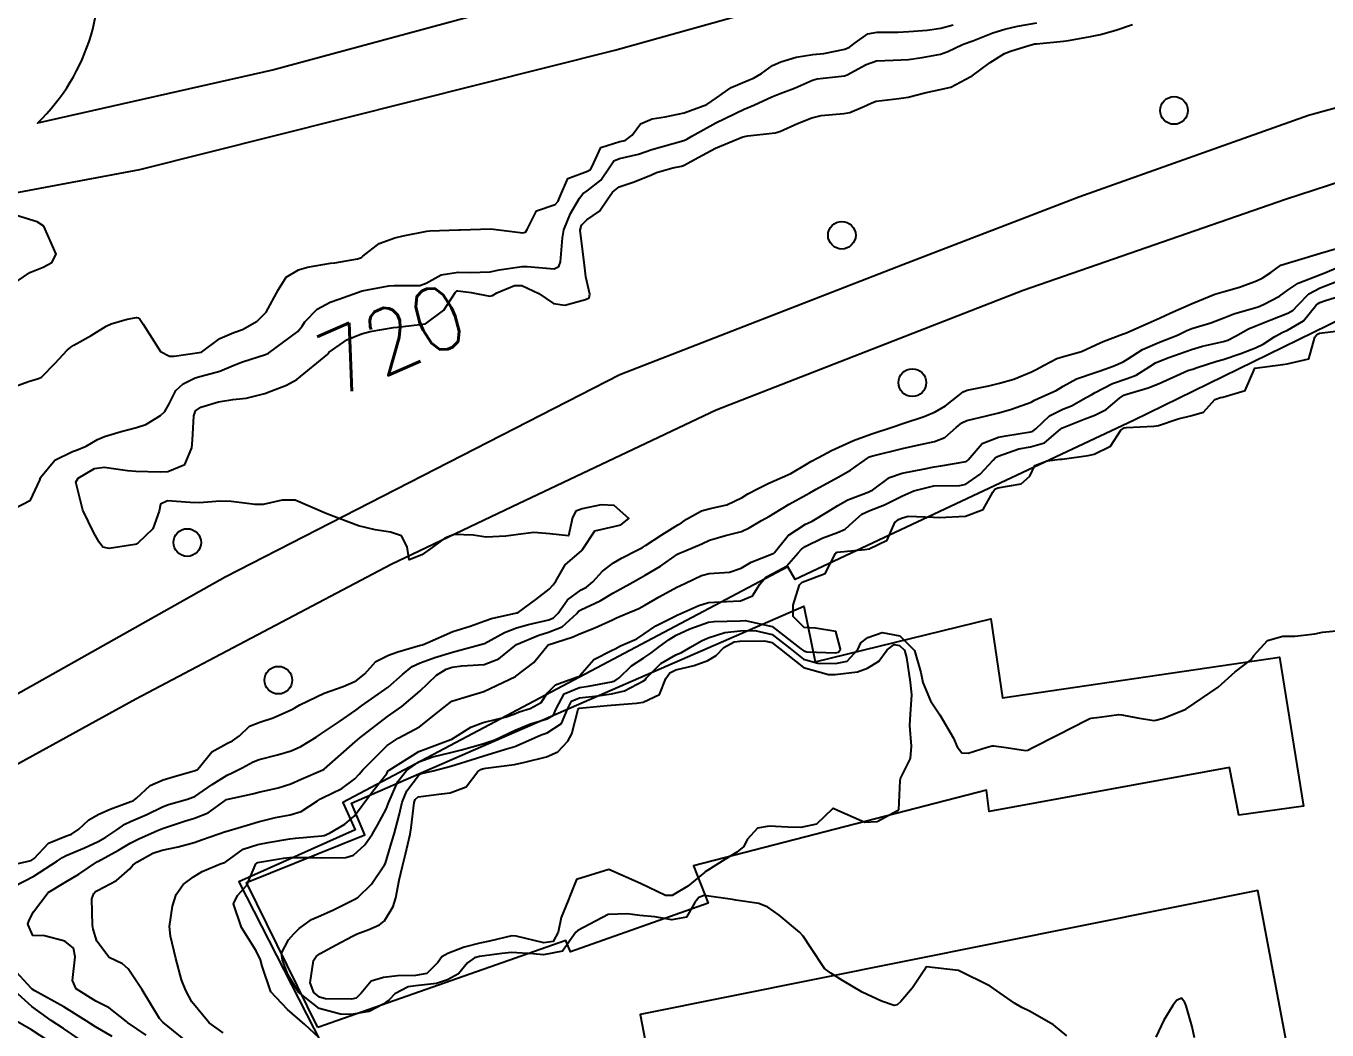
# Model space of a CAD drawing. Header units: metres. Extents: x 286371 to 293043, y 7462578 to 7466404.
# Drawn here: x 291180.2 to 291261.7, y 7463505.9 to 7463568.8 of the extents above; entities that cross this region are included whole.
import ezdxf
from ezdxf.enums import TextEntityAlignment as Align

# ---------------------------------------------------------------- set-up
doc = ezdxf.new("R2010")
doc.units = ezdxf.units.M
doc.header["$MEASUREMENT"] = 0
for name, color, linetype in [('Cotas', 45, 'Continuous'), ('Curvas de Nivel 1m', 11, 'Continuous'), ('Curvas de Nivel 5m', 15, 'Continuous'), ('Divisas', 45, 'Continuous'), ('Edificações', 30, 'Continuous'), ('Linha Férrea', 20, 'Continuous'), ('Postes', 20, 'Continuous'), ('Vias primárias', 230, 'Continuous')]:
    doc.layers.add(name, color=color, linetype=linetype)
doc.styles.add('Style-STANDARD', font='STANDARD.shx')

msp = doc.modelspace()

# ---------------------------------------------------------------- linework, layer by layer
at = {"layer": 'Curvas de Nivel 1m', "flags": 128}
for points, elevation in [([(291179.487, 7463538.579), (291180.527, 7463539.139), (291181.122, 7463540.39), (291181.145, 7463540.533), (291181.15, 7463540.554), (291182.049, 7463541.633), (291183.149, 7463542.173), (291183.413, 7463542.258), (291184.014, 7463542.512), (291184.726, 7463542.936), (291185.163, 7463543.114), (291186.211, 7463543.436), (291187.172, 7463543.692), (291187.753, 7463543.878), (291188.678, 7463544.442), (291188.946, 7463544.68), (291189.194, 7463545.119), (291189.64, 7463545.996), (291190.082, 7463546.421), (291190.846, 7463546.784), (291191.221, 7463546.888), (291192.397, 7463547.217), (291193.232, 7463547.569), (291193.806, 7463547.795), (291195.243, 7463548.256), (291195.436, 7463548.341), (291197.265, 7463549.695), (291197.538, 7463550.032), (291197.715, 7463550.298), (291198.486, 7463551.087), (291199.293, 7463551.542), (291199.834, 7463551.728), (291201.304, 7463552.244), (291202.978, 7463552.55), (291203.31, 7463552.581), (291204.919, 7463552.581), (291205.312, 7463552.721), (291206.249, 7463553.242), (291207.323, 7463553.416), (291208.073, 7463553.393), (291209.324, 7463553.441), (291209.893, 7463553.549), (291211.329, 7463553.774), (291211.645, 7463553.774), (291213.328, 7463553.63), (291213.628, 7463553.761), (291213.722, 7463554.059), (291213.852, 7463555.562), (291213.932, 7463556.056), (291214.35, 7463557.079), (291214.922, 7463558.042), (291215.121, 7463558.316), (291215.401, 7463558.506), (291216.253, 7463559.18), (291216.813, 7463560.014), (291217.06, 7463560.379), (291217.432, 7463560.532), (291218.611, 7463560.812), (291219.441, 7463561.097), (291220.117, 7463561.292), (291221.45, 7463561.653), (291221.647, 7463561.746), (291221.962, 7463561.937), (291223.467, 7463562.756), (291225.232, 7463563.631), (291225.482, 7463563.724), (291225.595, 7463563.76), (291225.828, 7463563.869), (291226.956, 7463564.389), (291227.495, 7463564.601), (291228.392, 7463564.939), (291229.508, 7463565.433), (291229.803, 7463565.516), (291231.513, 7463565.7), (291231.574, 7463565.723), (291231.681, 7463565.782), (291232.876, 7463566.412), (291233.527, 7463566.644), (291234.566, 7463566.701), (291235.529, 7463566.732), (291236.384, 7463566.859), (291237.535, 7463567.072), (291237.991, 7463567.234), (291238.912, 7463567.674), (291239.368, 7463567.846), (291239.548, 7463567.911), (291240.806, 7463568.395), (291241.559, 7463568.636), (291242.362, 7463568.822), (291243.565, 7463569.024)], 719), ([(291179.539, 7463546.25), (291180.403, 7463546.567), (291181.031, 7463546.743), (291181.218, 7463546.843), (291182.062, 7463547.711), (291182.834, 7463548.531), (291183.058, 7463548.716), (291183.249, 7463548.83), (291184.324, 7463549.442), (291185.267, 7463550.021), (291185.583, 7463550.176), (291186.584, 7463550.475), (291187.171, 7463550.57), (291187.275, 7463550.546), (291187.375, 7463550.463), (291187.577, 7463550.152), (291188.67, 7463548.443), (291189.24, 7463548.147), (291189.521, 7463548.149), (291191.244, 7463548.391), (291192.393, 7463549.251), (291193.263, 7463549.624), (291193.811, 7463549.821), (291194.732, 7463550.353), (291195.283, 7463550.912), (291196.065, 7463552.323), (291196.535, 7463553.097), (291197.323, 7463553.565), (291197.888, 7463553.734), (291199.329, 7463553.97), (291199.597, 7463554.004), (291201.001, 7463554.249), (291201.257, 7463554.324), (291201.336, 7463554.404), (291202.378, 7463555.2), (291203.354, 7463555.57), (291203.868, 7463555.695), (291205.361, 7463555.976), (291205.549, 7463555.994), (291207.363, 7463556.061), (291207.449, 7463556.067), (291209.364, 7463556.124), (291211.361, 7463555.884), (291211.54, 7463555.914), (291211.643, 7463556.09), (291212.218, 7463557.246), (291213.388, 7463557.653), (291213.587, 7463557.865), (291213.657, 7463558.06), (291214.18, 7463559.286), (291215.42, 7463559.748), (291215.604, 7463559.849), (291215.7, 7463560.03), (291216.248, 7463561.216), (291217.448, 7463561.6), (291217.78, 7463561.669), (291218.223, 7463561.993), (291218.741, 7463562.71), (291219.47, 7463563.007), (291220.291, 7463563.143), (291221.476, 7463563.398), (291222.886, 7463563.916), (291223.49, 7463564.323), (291224.412, 7463564.979), (291225.508, 7463565.44), (291225.817, 7463565.562), (291226.321, 7463565.862), (291227.009, 7463566.365), (291227.525, 7463566.581), (291228.49, 7463566.87), (291229.533, 7463567.045), (291230.22, 7463567.118), (291231.538, 7463567.379), (291231.822, 7463567.498), (291232.184, 7463567.775), (291232.97, 7463568.346), (291233.554, 7463568.435), (291234.848, 7463568.441), (291235.555, 7463568.487), (291236.687, 7463568.578), (291237.559, 7463568.704), (291238.332, 7463568.913)], 718), ([(291179.304, 7463552.584), (291180.493, 7463553.39), (291181.322, 7463553.724), (291181.854, 7463554.018), (291182.136, 7463554.542), (291181.36, 7463556.303), (291180.952, 7463556.561), (291179.371, 7463557.05)], 717), ([(291178.831, 7463514.593), (291180.739, 7463515.581), (291182.227, 7463516.532), (291182.528, 7463516.757), (291182.759, 7463516.877), (291183.916, 7463517.358), (291184.773, 7463517.752), (291185.252, 7463518.012), (291185.93, 7463518.477), (291186.428, 7463518.831), (291186.792, 7463519.003), (291187.811, 7463519.437), (291188.806, 7463519.914), (291189.178, 7463520.059), (291190.372, 7463520.411), (291190.703, 7463520.519), (291190.817, 7463520.575), (291191.9, 7463521.316), (291192.837, 7463521.897), (291193.152, 7463522.057), (291193.777, 7463522.36), (291194.467, 7463522.733), (291194.852, 7463522.888), (291196.002, 7463523.182), (291196.861, 7463523.436), (291197.465, 7463523.705), (291198.42, 7463524.291), (291198.69, 7463524.474), (291198.879, 7463524.596), (291199.877, 7463525.257), (291200.9, 7463525.986), (291201.27, 7463526.249), (291202.922, 7463527.417), (291203.833, 7463528.211), (291204.436, 7463528.707), (291204.945, 7463528.951), (291205.85, 7463529.281), (291206.956, 7463529.619), (291208.879, 7463530.126), (291208.965, 7463530.161), (291210.229, 7463530.852), (291210.98, 7463531.136), (291211.714, 7463531.353), (291212.988, 7463531.642), (291213.288, 7463531.761), (291213.57, 7463532.056), (291214.156, 7463532.898), (291215.016, 7463533.508), (291215.358, 7463533.69), (291215.753, 7463534.024), (291216.36, 7463534.689), (291217.042, 7463535.205), (291217.553, 7463535.49), (291218.489, 7463535.983), (291218.859, 7463536.175), (291219.059, 7463536.287), (291220.079, 7463536.949), (291221.079, 7463537.586), (291221.302, 7463537.72), (291221.621, 7463537.936), (291222.551, 7463538.463), (291223.094, 7463538.606), (291224.156, 7463538.841), (291225.105, 7463539.302), (291225.471, 7463539.517), (291226.114, 7463539.869), (291226.781, 7463540.197), (291227.121, 7463540.337), (291228.157, 7463540.81), (291229.137, 7463541.383), (291229.412, 7463541.548), (291229.879, 7463541.813), (291230.702, 7463542.25), (291231.154, 7463542.459), (291232.076, 7463542.865), (291233.166, 7463543.259), (291234.633, 7463543.735), (291235.177, 7463543.924), (291236.508, 7463544.381), (291237.188, 7463544.654), (291237.839, 7463545.04), (291238.643, 7463545.673), (291238.953, 7463545.923), (291239.209, 7463546.013), (291240.558, 7463546.301), (291241.216, 7463546.454), (291242.125, 7463546.716), (291243.228, 7463547.176), (291243.512, 7463547.318), (291244.022, 7463547.593), (291244.823, 7463547.998), (291245.242, 7463548.132), (291246.352, 7463548.453), (291247.254, 7463548.866), (291247.716, 7463549.079), (291248.932, 7463549.519), (291249.177, 7463549.604), (291249.266, 7463549.645), (291250.544, 7463550.226), (291251.28, 7463550.546), (291251.923, 7463550.837), (291253.294, 7463551.454), (291254.708, 7463552.029), (291255.306, 7463552.196), (291256.257, 7463552.463), (291257.316, 7463552.862), (291257.678, 7463553.029), (291258.213, 7463553.381), (291258.856, 7463553.846), (291259.334, 7463554.003), (291260.375, 7463554.312), (291261.343, 7463554.607), (291263.194, 7463555.14)], 721), ([(291187.77, 7463505.629), (291186.603, 7463506.419), (291186.576, 7463506.438), (291186.536, 7463506.466), (291185.463, 7463507.334), (291184.623, 7463507.759), (291183.382, 7463508.523), (291183.167, 7463509.049), (291183.33, 7463510.521), (291183.22, 7463511.072), (291182.679, 7463511.514), (291181.395, 7463511.842), (291180.683, 7463511.855), (291180.361, 7463512.569), (291180.439, 7463512.828), (291180.706, 7463513.349), (291181.641, 7463514.546), (291182.734, 7463515.219), (291183.548, 7463515.706), (291184.728, 7463516.495), (291184.746, 7463516.502), (291186.033, 7463517.207), (291186.772, 7463517.641), (291187.311, 7463517.921), (291188.493, 7463518.439), (291188.695, 7463518.527), (291188.786, 7463518.564), (291190.183, 7463519.024), (291190.796, 7463519.202), (291191.65, 7463519.543), (291192.814, 7463520.374), (291194.436, 7463520.734), (291194.821, 7463520.834), (291196.041, 7463521.112), (291196.83, 7463521.362), (291197.477, 7463521.662), (291198.843, 7463522.231), (291198.877, 7463522.25), (291198.927, 7463522.283), (291200.87, 7463523.996), (291201.164, 7463524.25), (291202.895, 7463525.588), (291203.79, 7463526.211), (291204.919, 7463527.164), (291205.952, 7463528.179), (291206.567, 7463528.543), (291206.942, 7463528.668), (291207.552, 7463528.761), (291208.945, 7463528.846), (291209.862, 7463529.2), (291210.964, 7463530.094), (291212.362, 7463530.684), (291212.976, 7463530.863), (291213.826, 7463531.207), (291214.742, 7463532.038), (291214.86, 7463532.173), (291214.998, 7463532.265), (291216.202, 7463532.82), (291217.013, 7463533.297), (291217.459, 7463533.556), (291218.253, 7463533.986), (291218.744, 7463534.263), (291219.031, 7463534.423), (291220, 7463534.999), (291221.051, 7463535.739), (291221.181, 7463535.813), (291221.503, 7463535.938), (291222.581, 7463536.401), (291223.065, 7463536.621), (291224.056, 7463536.913), (291225.073, 7463537.178), (291225.552, 7463537.402), (291226.32, 7463537.866), (291226.813, 7463538.134), (291227.091, 7463538.299), (291228.052, 7463538.888), (291229.109, 7463539.472), (291229.337, 7463539.594), (291229.743, 7463539.815), (291230.627, 7463540.297), (291231.126, 7463540.562), (291231.9, 7463541.015), (291232.965, 7463541.767), (291233.075, 7463541.836), (291233.145, 7463541.86), (291233.287, 7463541.903), (291235.153, 7463542.36), (291235.994, 7463542.555), (291237.161, 7463542.795), (291237.793, 7463543.057), (291238.504, 7463543.674), (291238.868, 7463543.979), (291239.181, 7463544.129), (291240.421, 7463544.41), (291241.189, 7463544.6), (291241.976, 7463544.839), (291243.199, 7463545.276), (291243.418, 7463545.384), (291243.875, 7463545.594), (291244.784, 7463546.008), (291245.215, 7463546.272), (291246.048, 7463546.736), (291247.228, 7463547.134), (291247.539, 7463547.23), (291248.336, 7463547.528), (291248.962, 7463547.795), (291249.241, 7463547.968), (291250.188, 7463548.562), (291251.257, 7463549.026), (291252.368, 7463549.468), (291252.968, 7463549.76), (291253.271, 7463549.887), (291254.469, 7463550.243), (291255.281, 7463550.547), (291255.908, 7463550.792), (291257.291, 7463551.202), (291257.438, 7463551.246), (291257.768, 7463551.387), (291258.769, 7463551.906), (291259.308, 7463552.297), (291259.939, 7463552.731), (291261.323, 7463553.27), (291261.497, 7463553.331), (291263.336, 7463554.105)], 722), ([(291190.583, 7463504.997), (291188.811, 7463506.431), (291188.607, 7463506.662), (291187.522, 7463508.451), (291186.654, 7463509.774), (291186.282, 7463510.096), (291185.445, 7463510.483), (291184.679, 7463511.504), (291184.455, 7463512.264), (291184.404, 7463512.5), (291184.372, 7463514.155), (291184.49, 7463514.498), (291184.608, 7463514.614), (291184.727, 7463514.678), (291185.913, 7463515.3), (291186.748, 7463516.036), (291186.945, 7463516.268), (291187.182, 7463516.458), (291188.185, 7463517.021), (291188.766, 7463517.212), (291189.772, 7463517.417), (291190.773, 7463517.698), (291191.298, 7463517.874), (291192.741, 7463518.375), (291192.772, 7463518.387), (291194.305, 7463518.838), (291194.794, 7463518.978), (291195.866, 7463519.26), (291196.801, 7463519.426), (291197.484, 7463519.624), (291198.498, 7463520.289), (291198.686, 7463520.416), (291198.817, 7463520.481), (291200.021, 7463521.072), (291200.835, 7463521.667), (291201.117, 7463521.973), (291201.349, 7463522.247), (291202.867, 7463523.76), (291203.562, 7463524.214), (291204.885, 7463524.928), (291206.439, 7463526.171), (291206.91, 7463526.532), (291207.459, 7463526.7), (291208.919, 7463527.152), (291210.904, 7463528.095), (291210.923, 7463528.106), (291212.062, 7463528.963), (291212.964, 7463530.064), (291214.455, 7463530.559), (291214.975, 7463530.782), (291215.868, 7463531.134), (291216.989, 7463531.643), (291217.225, 7463531.766), (291217.768, 7463531.993), (291218.626, 7463532.353), (291219.003, 7463532.545), (291219.9, 7463533.072), (291221.02, 7463533.687), (291221.193, 7463533.771), (291221.559, 7463533.936), (291222.55, 7463534.403), (291223.033, 7463534.532), (291224.316, 7463534.614), (291225.039, 7463534.861), (291225.68, 7463535.239), (291227.053, 7463535.792), (291227.093, 7463535.814), (291227.126, 7463535.853), (291227.992, 7463536.919), (291229.081, 7463537.62), (291229.221, 7463537.683), (291229.481, 7463537.818), (291230.485, 7463538.412), (291231.099, 7463538.798), (291231.733, 7463539.157), (291233.113, 7463539.683), (291233.171, 7463539.706), (291233.261, 7463539.762), (291234.329, 7463540.543), (291235.13, 7463540.827), (291236.523, 7463541.095), (291237.137, 7463541.21), (291237.554, 7463541.272), (291239.143, 7463541.562), (291239.21, 7463541.597), (291239.26, 7463541.663), (291240.131, 7463542.679), (291241.166, 7463543.083), (291241.628, 7463543.167), (291243.171, 7463543.403), (291243.323, 7463543.451), (291243.5, 7463543.6), (291244.358, 7463544.415), (291245.193, 7463544.822), (291245.729, 7463545.034), (291246.659, 7463545.553), (291247.001, 7463545.753), (291247.209, 7463545.868), (291248.314, 7463546.432), (291249.223, 7463546.751), (291249.779, 7463546.953), (291250.651, 7463547.493), (291250.997, 7463547.729), (291251.239, 7463547.843), (291251.825, 7463548.058), (291253.251, 7463548.573), (291253.931, 7463548.768), (291255.259, 7463549.063), (291255.525, 7463549.155), (291256.011, 7463549.413), (291256.815, 7463549.857), (291257.274, 7463550.056), (291258.227, 7463550.433), (291259.286, 7463550.836), (291259.621, 7463551.028), (291259.905, 7463551.355), (291260.593, 7463552.057), (291261.31, 7463552.428), (291263.157, 7463553.133)], 723), ([(291192.595, 7463505.768), (291191.71, 7463506.388), (291190.624, 7463507.713), (291190.251, 7463508.41), (291189.978, 7463509.08), (291189.641, 7463510.42), (291189.287, 7463511.824), (291189.226, 7463512.426), (291189.432, 7463513.705), (291189.645, 7463514.421), (291190.092, 7463515.056), (291190.741, 7463515.536), (291191.273, 7463515.87), (291192.478, 7463516.379), (291192.696, 7463516.435), (291192.756, 7463516.472), (291193.858, 7463517.268), (291194.772, 7463517.573), (291195.416, 7463517.693), (291196.778, 7463517.925), (291197.12, 7463517.968), (291198.781, 7463518.11), (291198.929, 7463518.135), (291199.262, 7463518.277), (291200.21, 7463518.846), (291200.8, 7463519.328), (291201.206, 7463519.85), (291201.47, 7463520.245), (291202.05, 7463521.011), (291202.841, 7463522.016), (291202.918, 7463522.148), (291202.985, 7463522.222), (291204.862, 7463523.397), (291206.849, 7463524.14), (291206.874, 7463524.149), (291206.919, 7463524.164), (291208.118, 7463524.914), (291208.89, 7463525.2), (291210.339, 7463525.549), (291210.899, 7463525.778), (291211.128, 7463525.864), (291211.828, 7463526.081), (291212.52, 7463526.46), (291212.919, 7463527.071), (291213.413, 7463527.571), (291214.73, 7463528.038), (291214.889, 7463528.081), (291214.936, 7463528.147), (291215.816, 7463529.157), (291216.96, 7463529.727), (291217.145, 7463529.818), (291217.488, 7463529.997), (291218.5, 7463530.452), (291218.976, 7463530.754), (291219.695, 7463531.252), (291220.994, 7463531.911), (291221.02, 7463531.918), (291221.079, 7463531.943), (291222.385, 7463532.542), (291223.006, 7463532.724), (291224.119, 7463532.786), (291225.008, 7463532.818), (291225.745, 7463533.141), (291226.213, 7463533.867), (291226.581, 7463534.311), (291227.034, 7463534.54), (291227.881, 7463535.002), (291228.623, 7463535.831), (291228.822, 7463536.064), (291229.06, 7463536.225), (291230.125, 7463536.751), (291231.074, 7463537.114), (291231.548, 7463537.317), (291232.049, 7463537.78), (291232.609, 7463538.254), (291233.095, 7463538.476), (291234.013, 7463538.839), (291235.109, 7463539.38), (291235.861, 7463539.72), (291237.119, 7463540.02), (291238.737, 7463540.053), (291239.121, 7463540.13), (291240.02, 7463540.761), (291240.821, 7463541.639), (291240.983, 7463541.801), (291241.148, 7463541.886), (291242.432, 7463542.339), (291243.157, 7463542.474), (291244.036, 7463542.716), (291245.05, 7463543.576), (291245.114, 7463543.636), (291245.175, 7463543.668), (291246.539, 7463544.198), (291247.188, 7463544.455), (291247.91, 7463544.817), (291248.738, 7463545.521), (291249.011, 7463545.713), (291249.208, 7463545.78), (291250.546, 7463546.162), (291251.218, 7463546.445), (291253.024, 7463547.251), (291253.232, 7463547.31), (291253.34, 7463547.345), (291253.603, 7463547.449), (291254.835, 7463547.836), (291255.242, 7463547.945), (291256.339, 7463548.317), (291257.253, 7463548.676), (291257.748, 7463548.895), (291258.48, 7463549.376), (291258.983, 7463549.654), (291259.27, 7463549.774), (291260.262, 7463550.367), (291261.066, 7463551.338), (291261.178, 7463551.454), (291261.297, 7463551.517), (291261.591, 7463551.621), (291263.307, 7463552.167)], 724), ([(291245.438, 7463505.572), (291244.604, 7463506.269), (291243.1, 7463507.124), (291242.62, 7463507.346), (291242.157, 7463507.621), (291240.64, 7463508.681), (291238.654, 7463509.674), (291236.657, 7463509.899), (291236.563, 7463509.799), (291236.522, 7463509.706), (291235.779, 7463508.575), (291235.044, 7463507.728), (291234.825, 7463507.527), (291234.62, 7463507.471), (291233.827, 7463507.746), (291232.632, 7463508.315), (291231.391, 7463509.035), (291230.65, 7463509.494), (291230.267, 7463509.8), (291229.405, 7463511.082), (291228.923, 7463511.821), (291228.688, 7463512.081), (291227.42, 7463513.127), (291226.711, 7463513.64), (291226.154, 7463513.863), (291224.717, 7463514.082), (291224.491, 7463514.114), (291222.721, 7463514.375), (291222.388, 7463514.251), (291222.149, 7463513.923), (291221.619, 7463513.011), (291220.698, 7463512.842), (291219.634, 7463513.026), (291218.701, 7463513.122), (291217.924, 7463513.212), (291216.702, 7463513.18), (291214.814, 7463512.17), (291214.684, 7463512.067), (291213.845, 7463510.878), (291212.663, 7463510.648), (291212.024, 7463510.724), (291210.664, 7463510.797), (291210.043, 7463510.734), (291208.66, 7463510.555), (291208.334, 7463510.466), (291207.893, 7463510.146), (291207.328, 7463509.47), (291206.638, 7463509.095), (291205.958, 7463508.855), (291204.634, 7463508.702), (291204.177, 7463508.657), (291203.357, 7463508.213), (291202.997, 7463507.84), (291202.614, 7463507.552), (291201.737, 7463507.112), (291200.607, 7463506.92), (291199.939, 7463506.933), (291198.614, 7463507.285), (291197.318, 7463508.304), (291196.651, 7463509.415), (291196.304, 7463510.32), (291196.241, 7463510.751), (291196.683, 7463511.585), (291197.022, 7463511.977), (291197.365, 7463512.304), (291198.135, 7463512.86), (291198.707, 7463513.121), (291199.507, 7463513.477), (291200.721, 7463514.07), (291200.843, 7463514.132), (291201.033, 7463514.25), (291201.897, 7463515.076), (291202.663, 7463516.226), (291202.699, 7463516.281), (291202.757, 7463516.403), (291203.191, 7463517.805), (291203.312, 7463518.217), (291203.624, 7463519.39), (291203.806, 7463520.21), (291204.1, 7463520.93), (291204.84, 7463521.894), (291205.018, 7463522.015), (291205.742, 7463522.181), (291206.849, 7463522.461), (291208.141, 7463522.859), (291208.858, 7463523.093), (291210.287, 7463523.528), (291210.868, 7463523.71), (291211.716, 7463524.082), (291212.513, 7463524.436), (291212.882, 7463524.565), (291213.793, 7463525.149), (291214.162, 7463526.046), (291214.411, 7463526.543), (291214.915, 7463526.741), (291216.055, 7463526.88), (291216.919, 7463526.99), (291217.735, 7463527.18), (291218.932, 7463527.808), (291219.024, 7463527.882), (291219.096, 7463527.972), (291220.011, 7463528.896), (291220.957, 7463529.449), (291221.3, 7463529.598), (291221.875, 7463529.931), (291222.561, 7463530.33), (291222.973, 7463530.516), (291224.028, 7463530.849), (291224.98, 7463530.944), (291225.893, 7463530.958), (291226.977, 7463530.716), (291228.111, 7463529.837), (291228.954, 7463529.168), (291229.838, 7463528.924), (291230.951, 7463528.894), (291231.687, 7463529.049), (291232.342, 7463529.774), (291232.549, 7463530.192), (291232.975, 7463530.522), (291233.882, 7463530.849), (291234.978, 7463530.639), (291235.899, 7463529.72), (291236.307, 7463528.344), (291236.42, 7463527.712), (291236.907, 7463526.56), (291237.492, 7463525.695), (291238.341, 7463524.213), (291238.575, 7463523.679), (291238.859, 7463523.309), (291239.253, 7463523.274), (291240.463, 7463523.65), (291240.771, 7463523.74), (291240.866, 7463523.749), (291241.651, 7463523.633), (291242.862, 7463523.452), (291243, 7463523.474), (291243.273, 7463523.608), (291244.877, 7463524.437), (291246.718, 7463525.375), (291246.893, 7463525.45), (291246.97, 7463525.467), (291247.483, 7463525.536), (291248.71, 7463525.704), (291248.897, 7463525.694), (291249.866, 7463525.5), (291250.892, 7463525.337), (291251.024, 7463525.35), (291251.489, 7463525.476), (291252.903, 7463526.038), (291254.924, 7463527.424), (291255.978, 7463528.369), (291256.95, 7463529.114), (291257.079, 7463529.266), (291257.148, 7463529.392), (291258.011, 7463530.336), (291258.973, 7463530.603), (291259.72, 7463530.606), (291260.976, 7463530.765), (291261.45, 7463530.854), (291262.98, 7463531.009)], 726), ([(291185.638, 7463505.532), (291184.599, 7463506.144), (291184.015, 7463506.513), (291182.617, 7463507.39), (291180.79, 7463508.404), (291180.633, 7463508.5), (291180.563, 7463508.566), (291179.659, 7463509.569)], 721), ([(291253.445, 7463505.452), (291253.298, 7463506.144), (291252.921, 7463507.458), (291252.842, 7463507.675), (291252.631, 7463507.928), (291252.313, 7463507.785), (291252.084, 7463507.473), (291251.529, 7463506.562), (291251.01, 7463505.488)], 726), ([(291182.223, 7463504.896), (291180.595, 7463505.956), (291179.507, 7463506.581)], 719)]:
    msp.add_lwpolyline(points, dxfattribs=dict(at, elevation=elevation))
at = {"layer": 'Curvas de Nivel 1m', "elevation": 727, "flags": 128}
msp.add_lwpolyline([(291234.969, 7463530.034), (291235.277, 7463529.73), (291235.41, 7463529.273), (291235.621, 7463527.724), (291235.712, 7463526.928), (291235.629, 7463525.723), (291235.593, 7463525.014), (291235.689, 7463523.722), (291235.626, 7463522.949), (291235.034, 7463521.731), (291234.983, 7463521.581), (291234.889, 7463519.733), (291234.856, 7463519.681), (291234.803, 7463519.652), (291233.569, 7463518.976), (291232.792, 7463518.939), (291230.857, 7463519.794), (291230.804, 7463519.815), (291230.785, 7463519.815), (291230.775, 7463519.795), (291229.762, 7463518.837), (291228.786, 7463518.623), (291227.976, 7463518.646), (291226.787, 7463518.712), (291226.064, 7463518.586), (291225.414, 7463517.875), (291225.211, 7463517.434), (291224.762, 7463517.088), (291224.019, 7463516.631), (291222.893, 7463515.912), (291222.797, 7463515.86), (291222.743, 7463515.819), (291221.706, 7463514.953), (291220.72, 7463514.364), (291220.304, 7463514.367), (291218.731, 7463515.123), (291216.744, 7463516.004), (291214.734, 7463515.366), (291214.345, 7463514.427), (291214.197, 7463514.052), (291213.766, 7463512.991), (291213.59, 7463512.061), (291213.26, 7463511.481), (291212.674, 7463511.403), (291210.955, 7463511.825), (291210.68, 7463511.835), (291209.284, 7463511.516), (291208.673, 7463511.392), (291207.7, 7463511.122), (291206.665, 7463510.735), (291206.295, 7463510.536), (291206.047, 7463510.174), (291205.356, 7463509.478), (291204.647, 7463509.358), (291203.517, 7463509.341), (291202.644, 7463509.235), (291201.868, 7463509.007), (291201.236, 7463508.245), (291200.931, 7463507.947), (291200.627, 7463507.882), (291199.01, 7463507.895), (291198.628, 7463507.991), (291198.276, 7463508.29), (291198.044, 7463508.892), (291198.262, 7463510.29), (291198.414, 7463510.542), (291198.671, 7463510.734), (291199.664, 7463511.285), (291200.688, 7463511.821), (291200.983, 7463511.957), (291201.711, 7463512.239), (291202.396, 7463512.532), (291202.702, 7463512.776), (291203.255, 7463513.677), (291203.413, 7463514.214), (291203.627, 7463515.325), (291203.823, 7463516.208), (291204.007, 7463516.964), (291204.306, 7463518.202), (291204.378, 7463518.613), (291204.564, 7463520.198), (291204.629, 7463520.385), (291204.819, 7463520.545), (291206.262, 7463520.734), (291206.823, 7463520.793), (291207.813, 7463521.166), (291208.543, 7463522.139), (291208.728, 7463522.254), (291208.846, 7463522.295), (291209.056, 7463522.339), (291210.851, 7463522.577), (291211.491, 7463522.729), (291212.859, 7463523.064), (291213.553, 7463523.365), (291214.193, 7463524.045), (291214.435, 7463524.486), (291214.836, 7463526.035), (291214.86, 7463526.08), (291214.905, 7463526.1), (291216.653, 7463526.263), (291216.908, 7463526.284), (291218.487, 7463526.405), (291218.911, 7463526.468), (291219.924, 7463526.954), (291220.324, 7463527.954), (291220.565, 7463528.325), (291220.942, 7463528.499), (291222.102, 7463528.771), (291222.952, 7463529.088), (291223.47, 7463529.393), (291223.964, 7463529.899), (291224.603, 7463530.256), (291224.97, 7463530.309), (291226.51, 7463530.322), (291226.969, 7463530.216), (291227.444, 7463529.847), (291228.946, 7463528.654), (291230.521, 7463528.22), (291230.94, 7463528.214), (291232.331, 7463528.386), (291232.947, 7463528.608), (291233.664, 7463529.043), (291234.191, 7463529.746), (291234.622, 7463530.087)], close=True, dxfattribs=at)
at = {"layer": 'Curvas de Nivel 5m', "flags": 128}
for points, elevation in [([(291178.747, 7463516.149), (291180.578, 7463516.558), (291180.756, 7463516.685), (291181.659, 7463517.652), (291182.778, 7463518.106), (291183.088, 7463518.211), (291183.559, 7463518.513), (291184.179, 7463519.118), (291184.798, 7463519.453), (291185.508, 7463519.779), (291186.811, 7463520.249), (291186.967, 7463520.307), (291187.175, 7463520.459), (291188.013, 7463521.26), (291188.832, 7463521.619), (291189.469, 7463521.791), (291190.841, 7463522.193), (291190.983, 7463522.261), (291191.122, 7463522.4), (291191.89, 7463523.358), (291192.867, 7463523.914), (291193.185, 7463524.054), (291193.626, 7463524.363), (291194.253, 7463524.984), (291194.887, 7463525.23), (291195.734, 7463525.489), (291196.9, 7463526.016), (291197.092, 7463526.121), (291197.402, 7463526.307), (291198.915, 7463527.043), (291200.115, 7463527.459), (291200.927, 7463527.81), (291201.461, 7463528.247), (291202.152, 7463529.031), (291202.952, 7463529.419), (291203.532, 7463529.64), (291204.962, 7463530.05), (291205.076, 7463530.079), (291205.369, 7463530.188), (291206.975, 7463530.901), (291208.074, 7463531.236), (291208.986, 7463531.566), (291209.395, 7463531.711), (291210.994, 7463532.068), (291211.016, 7463532.072), (291211.079, 7463532.093), (291212.183, 7463532.9), (291213.016, 7463533.56), (291213.26, 7463533.821), (291213.427, 7463534.058), (291214.016, 7463535.073), (291215.053, 7463535.986), (291215.083, 7463536.004), (291215.099, 7463536.034), (291215.876, 7463537.219), (291217.076, 7463537.485), (291217.5, 7463537.576), (291218.007, 7463537.991), (291217.096, 7463538.807), (291216.273, 7463538.84), (291215.092, 7463538.592), (291214.684, 7463538.447), (291214.488, 7463538.043), (291214.227, 7463536.887), (291213.068, 7463537.026), (291212.05, 7463537.099), (291211.067, 7463536.99), (291210.296, 7463536.875), (291209.064, 7463536.806), (291208.257, 7463536.945), (291207.066, 7463536.972), (291206.473, 7463536.754), (291205.684, 7463536.175), (291205.047, 7463535.714), (291204.242, 7463535.4), (291204.121, 7463536.203), (291203.758, 7463536.904), (291203.068, 7463537.129), (291202.115, 7463537.278), (291201.073, 7463537.513), (291199.084, 7463538.284), (291197.1, 7463539.123), (291196.298, 7463539.129), (291195.095, 7463538.867), (291194.59, 7463538.856), (291193.104, 7463539.052), (291192.417, 7463539.072), (291191.102, 7463538.961), (291190.53, 7463538.986), (291189.104, 7463539.096), (291188.669, 7463538.872), (291188.577, 7463538.442), (291188.194, 7463537.331), (291187.273, 7463536.461), (291187.148, 7463536.378), (291187.062, 7463536.348), (291185.451, 7463536.095), (291185.06, 7463536.193), (291184.82, 7463536.498), (291184.485, 7463537.091), (291183.812, 7463538.514), (291183.375, 7463540.266), (291183.512, 7463540.519), (291184.527, 7463541.109), (291185.135, 7463541.199), (291186.606, 7463540.998), (291187.131, 7463540.947), (291188.66, 7463540.913), (291189.131, 7463540.922), (291190.187, 7463541.371), (291190.629, 7463542.412), (291190.682, 7463542.891), (291190.756, 7463544.411), (291190.867, 7463544.731), (291191.192, 7463544.952), (291192.301, 7463545.285), (291193.2, 7463545.441), (291194.04, 7463545.524), (291195.206, 7463545.804), (291195.589, 7463545.958), (291196.559, 7463546.324), (291197.22, 7463546.696), (291199.152, 7463548.276), (291199.194, 7463548.326), (291199.246, 7463548.392), (291200.34, 7463549.176), (291201.264, 7463549.556), (291201.808, 7463549.694), (291203.27, 7463549.944), (291203.514, 7463549.967), (291205.274, 7463550.184), (291206.425, 7463551.029), (291207.151, 7463552.157), (291207.227, 7463552.234), (291207.305, 7463552.243), (291208.14, 7463552.142), (291209.301, 7463551.917), (291209.476, 7463551.947), (291209.748, 7463552.118), (291210.845, 7463552.568), (291211.311, 7463552.568), (291212.371, 7463552.078), (291213.295, 7463551.453), (291214.003, 7463551.341), (291215.297, 7463551.693), (291215.53, 7463551.801), (291215.566, 7463552.031), (291215.32, 7463553.113), (291215.199, 7463554.036), (291215.181, 7463554.193), (291214.961, 7463556.04), (291215.044, 7463556.365), (291215.374, 7463556.69), (291216.175, 7463557.23), (291216.684, 7463558.015), (291216.979, 7463558.433), (291217.405, 7463558.763), (291218.337, 7463559.063), (291219.417, 7463559.499), (291219.744, 7463559.645), (291220.755, 7463559.954), (291221.312, 7463560.06), (291221.426, 7463560.096), (291222.618, 7463560.746), (291223.443, 7463561.189), (291225.151, 7463561.881), (291225.455, 7463561.946), (291227.166, 7463562.142), (291227.46, 7463562.221), (291228.571, 7463562.725), (291229.473, 7463563.088), (291230.055, 7463563.226), (291231.477, 7463563.344), (291231.847, 7463563.411), (291232.678, 7463563.767), (291233.224, 7463564.023), (291233.49, 7463564.128), (291234.926, 7463564.299), (291235.494, 7463564.369), (291236.552, 7463564.654), (291237.501, 7463564.853), (291238.177, 7463565.008), (291239.429, 7463565.666), (291239.483, 7463565.697), (291239.515, 7463565.715), (291240.633, 7463566.542), (291241.536, 7463567.099), (291241.91, 7463567.256), (291243.058, 7463567.612), (291243.446, 7463567.705), (291243.546, 7463567.717), (291245.241, 7463567.878), (291245.541, 7463567.927), (291246.923, 7463568.177), (291247.549, 7463568.297), (291248.513, 7463568.572), (291249.555, 7463568.926)], 720), ([(291198.582, 7463505.469), (291197.706, 7463506.298), (291196.618, 7463507.233), (291195.59, 7463508.33), (291195.047, 7463509.95), (291194.938, 7463510.34), (291194.673, 7463510.91), (291193.74, 7463512.359), (291193.242, 7463513.841), (291193.501, 7463514.363), (291194.076, 7463515.012), (291194.643, 7463516.346), (291194.696, 7463516.405), (291194.755, 7463516.426), (291196.37, 7463516.71), (291196.761, 7463516.746), (291198.31, 7463516.742), (291198.761, 7463516.732), (291200.275, 7463516.748), (291200.764, 7463516.904), (291201.467, 7463517.551), (291201.942, 7463518.237), (291202.256, 7463518.768), (291202.807, 7463519.768), (291202.928, 7463520.107), (291202.97, 7463520.222), (291203.535, 7463521.512), (291204.073, 7463522.206), (291204.852, 7463522.747), (291205.735, 7463523.059), (291206.861, 7463523.317), (291207.529, 7463523.49), (291208.87, 7463523.859), (291209.604, 7463524.12), (291210.884, 7463524.725), (291211.848, 7463525.122), (291212.894, 7463525.424), (291213.291, 7463525.665), (291213.46, 7463526.056), (291213.963, 7463527.004), (291214.924, 7463527.392), (291215.48, 7463527.471), (291216.93, 7463527.753), (291217.123, 7463527.81), (291217.395, 7463527.998), (291218.178, 7463528.754), (291218.953, 7463529.257), (291219.381, 7463529.544), (291219.938, 7463529.96), (291220.527, 7463530.395), (291220.975, 7463530.676), (291221.835, 7463531.078), (291222.988, 7463531.48), (291223.359, 7463531.538), (291224.989, 7463531.576), (291225.286, 7463531.584), (291226.985, 7463531.218), (291228.782, 7463529.827), (291228.962, 7463529.684), (291229.152, 7463529.631), (291230.961, 7463529.568), (291231.148, 7463529.605), (291231.26, 7463529.79), (291230.981, 7463530.911), (291229.694, 7463531.104), (291228.984, 7463531.155), (291228.308, 7463531.835), (291228.292, 7463532.548), (291228.707, 7463533.829), (291228.865, 7463533.988), (291229.028, 7463534.058), (291230.311, 7463534.53), (291230.947, 7463535.796), (291231.002, 7463535.848), (291231.055, 7463535.865), (291232.796, 7463536.031), (291233.059, 7463536.075), (291234.197, 7463536.617), (291234.671, 7463537.741), (291234.908, 7463537.916), (291235.088, 7463537.995), (291235.495, 7463538.131), (291237.09, 7463538.068), (291237.445, 7463538.053), (291239.091, 7463538.131), (291240.194, 7463538.551), (291240.811, 7463539.639), (291240.942, 7463539.811), (291241.118, 7463539.895), (291242.582, 7463540.152), (291243.129, 7463540.629), (291243.443, 7463541.297), (291244.203, 7463541.589), (291245.026, 7463541.696), (291245.146, 7463541.706), (291246.777, 7463541.923), (291247.151, 7463542.007), (291248.176, 7463542.512), (291248.824, 7463543.52), (291249.038, 7463543.654), (291249.177, 7463543.692), (291250.897, 7463543.77), (291251.179, 7463543.814), (291252.425, 7463544.226), (291253.189, 7463544.419), (291253.999, 7463544.636), (291254.719, 7463545.432), (291255.073, 7463545.56), (291255.206, 7463545.578), (291256.614, 7463546.002), (291257.211, 7463547.395), (291257.226, 7463547.403), (291258.969, 7463547.637), (291259.239, 7463547.662), (291260.605, 7463547.983), (291260.975, 7463549.339), (291261.098, 7463549.505), (291261.268, 7463549.586), (291262.808, 7463549.775)], 725), ([(291184.089, 7463505.004), (291182.597, 7463506.031), (291181.828, 7463506.546), (291180.617, 7463507.418), (291179.31, 7463508.584)], 720)]:
    msp.add_lwpolyline(points, dxfattribs=dict(at, elevation=elevation))
at = {"layer": 'Divisas'}
msp.add_lwpolyline([(291496.293, 7463541.617), (291481.196, 7463548.202), (291465.281, 7463553.199), (291451.562, 7463557.247), (291432.408, 7463562.45), (291425.964, 7463563.903), (291405.572, 7463563.283), (291375.158, 7463562.72), (291340.908, 7463561.941), (291321.978, 7463561.55), (291308.49, 7463559.424), (291287.068, 7463556.293), (291269.353, 7463553.773), (291249.613, 7463544.131), (291228.427, 7463534.16), (291227.968, 7463534.946), (291200.083, 7463520.19), (291200.87, 7463518.488), (291193.569, 7463515.219), (291199.685, 7463503.269)], dxfattribs=at)
at = {"layer": 'Edificações'}
for points in [[(291198.53, 7463506.096), (291194.065, 7463515.18), (291201.469, 7463518.168), (291200.642, 7463520.15), (291228.969, 7463532.481), (291229.672, 7463529.012), (291240.676, 7463531.699), (291241.42, 7463526.744), (291258.758, 7463529.298), (291260.26, 7463519.966), (291256.211, 7463519.393), (291255.628, 7463522.39), (291240.57, 7463519.638), (291240.404, 7463520.97), (291222.056, 7463516.217), (291222.972, 7463513.886), (291214.345, 7463510.847), (291214.053, 7463511.554)], [(291205.722, 7463500.277), (291208.016, 7463492.852), (291232.926, 7463499.525), (291259.452, 7463503.818), (291257.413, 7463514.68), (291218.727, 7463506.915), (291219.365, 7463503.563)]]:
    msp.add_lwpolyline(points, close=True, dxfattribs=at)
at = {"layer": 'Linha Férrea'}
for points in [[(291163.129, 7463517.691), (291192.727, 7463534.328), (291217.444, 7463547.011), (291235.166, 7463553.885), (291246.189, 7463558.129), (291260.575, 7463563.249), (291273.444, 7463566.782), (291287.815, 7463570.727), (291310.281, 7463575.262), (291320.468, 7463576.638), (291331.958, 7463578.189), (291363.086, 7463579.496), (291373.015, 7463579.396), (291381.904, 7463579.306), (291397.534, 7463578.096), (291418.575, 7463575.292), (291447.452, 7463569.902), (291481.568, 7463560.126), (291496.129, 7463554.773)], [(291485.421, 7463554.481), (291472.701, 7463558.448), (291455.509, 7463563.598), (291431.953, 7463568.863), (291404.735, 7463573.123), (291388.647, 7463574.692), (291381.904, 7463574.885), (291360.432, 7463575.456), (291343.103, 7463574.584), (291329.31, 7463573.383), (291295, 7463568.029), (291274.398, 7463562.932), (291259.138, 7463557.969), (291242.713, 7463552.257), (291223.471, 7463544.763), (291210.697, 7463538.704), (291203.119, 7463535.097), (291187.122, 7463526.668), (291150.241, 7463506.394)]]:
    msp.add_lwpolyline(points, dxfattribs=at)
at = {"layer": 'Postes'}
for centre in [(291252.16, 7463563.541), (291231.351, 7463555.726), (291235.768, 7463546.494), (291190.345, 7463536.477), (291196.054, 7463527.856)]:
    msp.add_circle(centre, 0.866, dxfattribs=at)
at = {"layer": 'Vias primárias'}
msp.add_lwpolyline([(291154.707, 7463553.72), (291187.373, 7463559.851), (291217.137, 7463567.309), (291239.666, 7463573.621), (291294.247, 7463588.913, -0.024627), (291323.7, 7463596.39, -0.079731), (291382.105, 7463601.728, -0.04022), (291451.912, 7463584.119, -0.0211), (291494.43, 7463568.73, -0.125582), (291630.036, 7463477.128, 0.006089), (291714.73, 7463374.295), (291732.559, 7463354.386, 0.031385), (291743.507, 7463343.606, 0.329747), (291763.815, 7463342.021, 0.061276), (291772.942, 7463349.425, 0.081559), (291785.277, 7463367.296), (291794.097, 7463382.652), (291807.785, 7463424.533), (291831.644, 7463500.745), (291834.418, 7463509.844)], format="xyb", dxfattribs=at)
msp.add_lwpolyline([(291184.508, 7463574.688, 0.122457), (291214.751, 7463571.213), (291207.891, 7463569.361), (291195.77, 7463566.088), (291180.966, 7463562.755, 0.265159)], format="xyb", close=True, dxfattribs=at)

# ---------------------------------------------------------------- texts
at = {"layer": 'Cotas', "style": 'Style-STANDARD'}
msp.add_text('720', height=4, rotation=23.60999, dxfattribs=at).set_placement((291203.153, 7463549.226, 720), align=Align.MIDDLE_CENTER)

doc.saveas('drawing.dxf')
